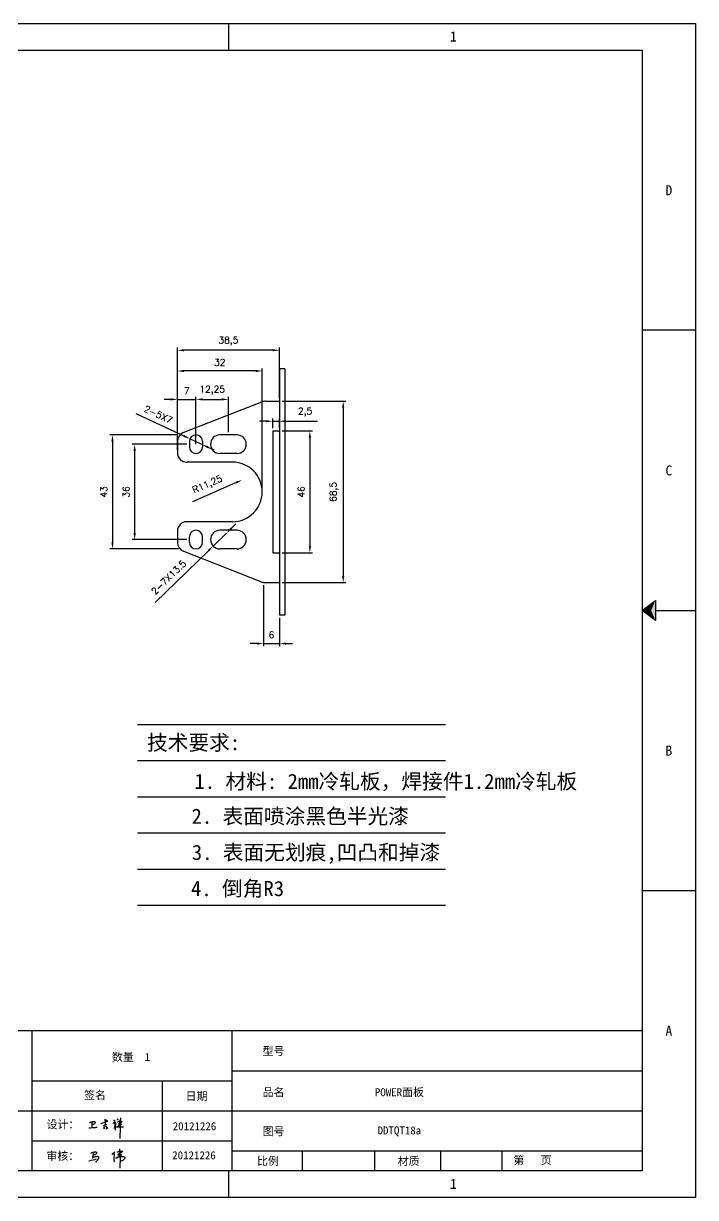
# Model space of a CAD drawing. Header units: millimetres. Extents: x 25928 to 50356, y -44172 to 20163.
# Drawn here: x 28314.3 to 28568.1, y -39898.3 to -39455.1 of the extents above; entities that cross this region are included whole.
import ezdxf
from ezdxf.enums import TextEntityAlignment as Align

# ---------------------------------------------------------------- set-up
doc = ezdxf.new("R2010")
doc.units = ezdxf.units.MM
doc.linetypes.add('DOT', pattern=[0.25, 0, -0.25])
doc.layers.add('dim', color=2, linetype='Continuous', lineweight=9)
doc.layers.add('print', color=30, linetype='Continuous')
doc.styles.add('Dartop', font='')
doc.styles.add('HZ', font='')
doc.styles.add('hzHT', font='simhei.ttf')
doc.styles.get("Standard").update_dxf_attribs({"font": 'txt', "bigfont": 'gbcbig.shx'})
doc.styles.get('Dartop').set_extended_font_data('FangSong_GB2312')
doc.styles.get('HZ').set_extended_font_data('SimSun')
doc.dimstyles.new('0.5small', dxfattribs={"dimtxt": 2.5, "dimasz": 2.5, "dimexe": 1, "dimexo": 1, "dimgap": 2, "dimtad": 1, "dimtxsty": 'Standard', "dimcen": 2.5, "dimadec": 0, "dimazin": 0, "dimtfac": 1, "dimtmove": 0, "dimatfit": 3, "dimfxl": 0, "dimarcsym": 0})

# ---------------------------------------------------------------- blocks, each defined once
blk = doc.blocks.new('h')
for p, q in [((20773.3, -2331.8), (20775.3, -2338.7)), ((20789.1, -2340.9), (20773.5, -2331.9)), ((20775.3, -2338.7), (20775.6, -2351.2)), ((20845.7, -2343.5), (20848.4, -2353)), ((20768.1, -2360.9), (20773, -2359.1)), ((20769.5, -2366.9), (20769.8, -2370.6)), ((20769.8, -2370.6), (20770.9, -2378)), ((20770.9, -2378), (20771.5, -2370.6)), ((20772.4, -2369.3), (20774.9, -2367.8)), ((20773, -2359.1), (20784.1, -2355.2)), ((20775.6, -2351.2), (20775.5, -2357.3)), ((20782.2, -2369.2), (20780, -2377.1)), ((20780, -2377.1), (20788.3, -2371.3)), ((20780.1, -2366.4), (20780.8, -2366.4)), ((20781.9, -2367.4), (20782.2, -2369.2)), ((20848.9, -2370.3), (20847.9, -2424)), ((20848.4, -2353), (20848.9, -2370.3))]:
    blk.add_line(p, q)
for points in [[(20699.1, -2348.2, -0.029745), (20704.6, -2345.4, -0.046842), (20708.4, -2344.2, -0.00919), (20714.3, -2343, -0.018517), (20717.2, -2342.5, -0.037841), (20720.3, -2342.4, -0.039541), (20723.2, -2342.8, -0.149785), (20726, -2344.3, -0.204935), (20726.9, -2346.6, -0.074872), (20726.5, -2348.3, -0.061615), (20725.6, -2350.3, -0.034204), (20723.8, -2352.6, -0.045776), (20722.3, -2354.1, -0.054985), (20720.4, -2355.3, -0.036348), (20717.3, -2356.5, -0.067752), (20715.7, -2356.8, -0.043553), (20713.2, -2356.7)], [(20755, -2351.9, -0.024077), (20759.9, -2350.1, -0.013147), (20768.7, -2346.5, -0.00522), (20775.4, -2344.1, -0.018517), (20777.3, -2343.4, -0.008274), (20786.3, -2341, -0.039541), (20788.3, -2340.8, -0.079216), (20789.4, -2341, -0.204935)], [(20816.8, -2335, -0.053561), (20819.6, -2336.1, -0.075272), (20821.3, -2337.3, -0.005295), (20822.5, -2338.5, -0.009337), (20823.1, -2339.1, -0.026146), (20823.7, -2339.8, -0.016644), (20824.5, -2340.9)], [(20832.1, -2329.2, -0.053561), (20834.9, -2330.3, -0.075272), (20836.7, -2331.5, -0.005295), (20837.8, -2332.6, -0.009337), (20838.5, -2333.3, -0.026146), (20839, -2334, -0.016644), (20839.8, -2335.1)], [(20836, -2343.7, -0.02797), (20842.1, -2342.6, -0.048868), (20845.6, -2342.2, -0.00919), (20851.1, -2341.4, -0.018517), (20853.9, -2341.1, -0.037841), (20856.7, -2341.2, -0.039541), (20859.4, -2341.6, -0.018282), (20840.6, -2354.7, -0.000937)], [(20847.6, -2340.2, 0.021784), (20849.6, -2335.9, 0.028296), (20850.8, -2332.4, 0.008136), (20851.9, -2328.2, 0.028913), (20852.2, -2327, 0.08193), (20852.1, -2325.9, 0.075058), (20851.7, -2324.7, 0.275043)], [(20696.6, -2372.4, 0.002073), (20710.6, -2371.9, 0.016137), (20719.6, -2371.3, 0.008314), (20736.9, -2369.3)], [(20813.5, -2350.1, 0.007348), (20815.9, -2348.7, 0.008421), (20818, -2347.3, 0.009459), (20819.7, -2346.2, -0.016325), (20820.7, -2345.5, -0.173771), (20821.8, -2345.3, -0.085159), (20823.9, -2346, -0.125883), (20826, -2347.9, -0.160659), (20826.6, -2350.1, -0.010447), (20826.5, -2352.3, -0.008247), (20826.2, -2355.1, -0.002698), (20825.3, -2374, 0.001562), (20823.9, -2383.7, 0.016137)]]:
    blk.add_lwpolyline(points, format="xyb")
for points in [[(20711.3, -2343.5), (20711.3, -2343.5), (20711.5, -2355.8), (20710.7, -2368), (20710.6, -2371.9)], [(20821.5, -2350.6), (20822.4, -2359.2), (20822.2, -2364.9), (20821.7, -2369), (20821.3, -2376.3), (20823.6, -2368.5), (20827.2, -2366.3), (20829.5, -2366.3)], [(20840.6, -2354.7), (20850, -2354.7), (20855, -2354.3), (20845.9, -2361.1), (20840.5, -2364), (20833, -2367.5), (20863.2, -2367.4), (20865.9, -2367.3)]]:
    blk.add_lwpolyline(points)
for centre, radius, start, end in [((20773.7, -2371.2), 2.3, 121.9907, 163.6016), ((20787.5, -2406), 40.3, 100.6183, 108.2482), ((20780.8, -2367.6), 1.15, 9.4675, 90)]:
    blk.add_arc(centre, radius, start, end)
blk = doc.blocks.new('*U659')
at = {"color": 254, "linetype": 'Continuous', "extrusion": (0, 0, -1)}
for points in [[(-33.167, 11), (-33, 11), (-33.25, 11.188)], [(-33.167, 11), (-33.25, 11.188), (-33.25, 10.812)], [(-33.167, 11), (-33.25, 10.812), (-33, 11)]]:
    blk.add_solid(points, dxfattribs=at)
blk = doc.blocks.new('*D800')
at = {"layer": 'Defpoints', "color": 0}
for p in [(28372.45, -39578.43), (28410.95, -39597.65), (28372.45, -39612.79)]:
    blk.add_point(p, dxfattribs=at)
at = {"layer": 'dim', "color": 0, "lineweight": -2}
for p, q in [((28372.45, -39611.79), (28372.45, -39577.43)), ((28408.45, -39578.43), (28374.95, -39578.43)), ((28410.95, -39596.65), (28410.95, -39577.43))]:
    blk.add_line(p, q, dxfattribs=at)
at = {"layer": 'dim', "color": 0}
for points in [[(28374.95, -39578.01), (28374.95, -39578.84), (28372.45, -39578.43)], [(28408.45, -39578.01), (28408.45, -39578.84), (28410.95, -39578.43)]]:
    blk.add_solid(points, dxfattribs=at)
at = {"layer": 'dim', "color": 0, "insert": (28391.7, -39574.97), "char_height": 2.5, "attachment_point": 5}
blk.add_mtext('38,5', dxfattribs=at)
blk = doc.blocks.new('*D801')
at = {"layer": 'Defpoints', "color": 0}
for p in [(28410.95, -39597.65), (28410.95, -39666.15), (28435.05, -39666.15)]:
    blk.add_point(p, dxfattribs=at)
at = {"layer": 'dim', "color": 0, "lineweight": -2}
for p, q in [((28411.95, -39597.65), (28436.05, -39597.65)), ((28435.05, -39600.15), (28435.05, -39663.65)), ((28411.95, -39666.15), (28436.05, -39666.15))]:
    blk.add_line(p, q, dxfattribs=at)
at = {"layer": 'dim', "color": 0}
for points in [[(28434.63, -39600.15), (28435.46, -39600.15), (28435.05, -39597.65)], [(28434.63, -39663.65), (28435.46, -39663.65), (28435.05, -39666.15)]]:
    blk.add_solid(points, dxfattribs=at)
at = {"layer": 'dim', "color": 0, "insert": (28431.59, -39631.9), "char_height": 2.5, "attachment_point": 5, "rotation": 90}
blk.add_mtext('68,5', dxfattribs=at)
blk = doc.blocks.new('*D802')
at = {"layer": 'Defpoints', "color": 0}
for p in [(28404.95, -39666.09), (28410.95, -39678.4), (28410.95, -39689.15)]:
    blk.add_point(p, dxfattribs=at)
at = {"layer": 'dim', "color": 0, "lineweight": -2}
for p, q in [((28404.95, -39667.09), (28404.95, -39690.15)), ((28410.95, -39679.4), (28410.95, -39690.15)), ((28402.45, -39689.15), (28399.95, -39689.15)), ((28404.95, -39689.15), (28410.95, -39689.15)), ((28413.45, -39689.15), (28415.95, -39689.15))]:
    blk.add_line(p, q, dxfattribs=at)
at = {"layer": 'dim', "color": 0}
for points in [[(28402.45, -39688.74), (28402.45, -39689.57), (28404.95, -39689.15)], [(28413.45, -39688.74), (28413.45, -39689.57), (28410.95, -39689.15)]]:
    blk.add_solid(points, dxfattribs=at)
at = {"layer": 'dim', "color": 0, "insert": (28407.95, -39685.9), "char_height": 2.5, "attachment_point": 5}
blk.add_mtext('6', dxfattribs=at)
blk = doc.blocks.new('*D803')
at = {"layer": 'Defpoints', "color": 0}
for p in [(28410.95, -39605.22), (28408.45, -39608.9), (28410.95, -39608.9)]:
    blk.add_point(p, dxfattribs=at)
at = {"layer": 'dim', "color": 0, "lineweight": -2}
for p, q in [((28405.95, -39605.22), (28403.45, -39605.22)), ((28408.45, -39607.9), (28408.45, -39604.22)), ((28408.45, -39605.22), (28410.95, -39605.22)), ((28410.95, -39607.9), (28410.95, -39604.22)), ((28413.45, -39605.22), (28425.36, -39605.22))]:
    blk.add_line(p, q, dxfattribs=at)
at = {"layer": 'dim', "color": 0}
for points in [[(28405.95, -39604.8), (28405.95, -39605.63), (28408.45, -39605.22)], [(28413.45, -39604.8), (28413.45, -39605.63), (28410.95, -39605.22)]]:
    blk.add_solid(points, dxfattribs=at)
at = {"layer": 'dim', "color": 0, "insert": (28420.66, -39601.76), "char_height": 2.5, "attachment_point": 5}
blk.add_mtext('2,5', dxfattribs=at)
blk = doc.blocks.new('*D804')
at = {"layer": 'Defpoints', "color": 0}
for p in [(28410.95, -39608.9), (28410.95, -39654.9), (28422.45, -39654.9)]:
    blk.add_point(p, dxfattribs=at)
at = {"layer": 'dim', "color": 0, "lineweight": -2}
for p, q in [((28411.95, -39608.9), (28423.45, -39608.9)), ((28422.45, -39611.4), (28422.45, -39652.4)), ((28411.95, -39654.9), (28423.45, -39654.9))]:
    blk.add_line(p, q, dxfattribs=at)
at = {"layer": 'dim', "color": 0}
for points in [[(28422.04, -39611.4), (28422.87, -39611.4), (28422.45, -39608.9)], [(28422.04, -39652.4), (28422.87, -39652.4), (28422.45, -39654.9)]]:
    blk.add_solid(points, dxfattribs=at)
at = {"layer": 'dim', "color": 0, "insert": (28419.2, -39631.9), "char_height": 2.5, "attachment_point": 5, "rotation": 90}
blk.add_mtext('46', dxfattribs=at)
blk = doc.blocks.new('*D805')
at = {"layer": 'Defpoints', "color": 0}
for p in [(28372.45, -39586.26), (28372.45, -39617.15), (28404.45, -39631.9)]:
    blk.add_point(p, dxfattribs=at)
at = {"layer": 'dim', "color": 0, "lineweight": -2}
for p, q in [((28372.45, -39616.15), (28372.45, -39585.26)), ((28401.95, -39586.26), (28374.95, -39586.26)), ((28404.45, -39630.9), (28404.45, -39585.26))]:
    blk.add_line(p, q, dxfattribs=at)
at = {"layer": 'dim', "color": 0}
for points in [[(28374.95, -39585.84), (28374.95, -39586.68), (28372.45, -39586.26)], [(28401.95, -39585.84), (28401.95, -39586.68), (28404.45, -39586.26)]]:
    blk.add_solid(points, dxfattribs=at)
at = {"layer": 'dim', "color": 0, "insert": (28388.45, -39583.01), "char_height": 2.5, "attachment_point": 5}
blk.add_mtext('32', dxfattribs=at)
blk = doc.blocks.new('*D684')
at = {"layer": 'Defpoints', "color": 0}
for p in [(28396.85, -39627.4), (28386.54, -39631.9)]:
    blk.add_point(p, dxfattribs=at)
at = {"layer": 'dim', "color": 0, "lineweight": -2}
blk.add_line((28378.29, -39635.51), (28394.56, -39628.4), dxfattribs=at)
at = {"layer": 'dim', "color": 0}
blk.add_solid([(28394.39, -39628.02), (28394.72, -39628.78), (28396.85, -39627.4)], dxfattribs=at)
at = {"layer": 'dim', "color": 0, "insert": (28383.89, -39629.28), "char_height": 2.5, "attachment_point": 5, "rotation": 23.6105}
blk.add_mtext('R11,25', dxfattribs=at)
blk = doc.blocks.new('*D806')
at = {"layer": 'Defpoints', "color": 0}
for p in [(28376.95, -39613.9), (28356.3, -39649.9), (28376.95, -39649.9)]:
    blk.add_point(p, dxfattribs=at)
at = {"layer": 'dim', "color": 0, "lineweight": -2}
for p, q in [((28375.95, -39613.9), (28355.3, -39613.9)), ((28356.3, -39616.4), (28356.3, -39647.4)), ((28375.95, -39649.9), (28355.3, -39649.9))]:
    blk.add_line(p, q, dxfattribs=at)
at = {"layer": 'dim', "color": 0}
for points in [[(28355.89, -39616.4), (28356.72, -39616.4), (28356.3, -39613.9)], [(28355.89, -39647.4), (28356.72, -39647.4), (28356.3, -39649.9)]]:
    blk.add_solid(points, dxfattribs=at)
at = {"layer": 'dim', "color": 0, "insert": (28353.05, -39631.9), "char_height": 2.5, "attachment_point": 5, "rotation": 90}
blk.add_mtext('36', dxfattribs=at)
blk = doc.blocks.new('*D807')
at = {"layer": 'Defpoints', "color": 0}
for p in [(28379.45, -39596.98), (28372.45, -39612.79), (28379.45, -39614.9)]:
    blk.add_point(p, dxfattribs=at)
at = {"layer": 'dim', "color": 0, "lineweight": -2}
for p, q in [((28369.95, -39596.98), (28367.45, -39596.98)), ((28372.45, -39611.79), (28372.45, -39595.98)), ((28372.45, -39596.98), (28379.45, -39596.98)), ((28379.45, -39613.9), (28379.45, -39595.98)), ((28381.95, -39596.98), (28384.45, -39596.98))]:
    blk.add_line(p, q, dxfattribs=at)
at = {"layer": 'dim', "color": 0}
for points in [[(28369.95, -39596.56), (28369.95, -39597.4), (28372.45, -39596.98)], [(28381.95, -39596.56), (28381.95, -39597.4), (28379.45, -39596.98)]]:
    blk.add_solid(points, dxfattribs=at)
at = {"layer": 'dim', "color": 0, "insert": (28375.95, -39593.73), "char_height": 2.5, "attachment_point": 5}
blk.add_mtext('7', dxfattribs=at)
blk = doc.blocks.new('*D808')
at = {"layer": 'Defpoints', "color": 0}
for p in [(28391.7, -39596.98), (28391.7, -39610.4), (28379.45, -39613.9)]:
    blk.add_point(p, dxfattribs=at)
at = {"layer": 'dim', "color": 0, "lineweight": -2}
for p, q in [((28379.45, -39612.9), (28379.45, -39595.98)), ((28381.95, -39596.98), (28389.2, -39596.98)), ((28391.7, -39609.4), (28391.7, -39595.98))]:
    blk.add_line(p, q, dxfattribs=at)
at = {"layer": 'dim', "color": 0}
for points in [[(28381.95, -39596.56), (28381.95, -39597.4), (28379.45, -39596.98)], [(28389.2, -39596.56), (28389.2, -39597.4), (28391.7, -39596.98)]]:
    blk.add_solid(points, dxfattribs=at)
at = {"layer": 'dim', "color": 0, "insert": (28385.57, -39593.52), "char_height": 2.5, "attachment_point": 5}
blk.add_mtext('12,25', dxfattribs=at)
blk = doc.blocks.new('*D685')
at = {"layer": 'Defpoints', "color": 0}
for p in [(28373.06, -39610.4), (28347.92, -39653.4), (28373.89, -39653.4)]:
    blk.add_point(p, dxfattribs=at)
at = {"layer": 'dim', "color": 0, "lineweight": -2}
for p, q in [((28372.06, -39610.4), (28346.92, -39610.4)), ((28347.92, -39612.9), (28347.92, -39650.9)), ((28372.89, -39653.4), (28346.92, -39653.4))]:
    blk.add_line(p, q, dxfattribs=at)
at = {"layer": 'dim', "color": 0}
for points in [[(28347.51, -39612.9), (28348.34, -39612.9), (28347.92, -39610.4)], [(28347.51, -39650.9), (28348.34, -39650.9), (28347.92, -39653.4)]]:
    blk.add_solid(points, dxfattribs=at)
at = {"layer": 'dim', "color": 0, "insert": (28344.67, -39631.9), "char_height": 2.5, "attachment_point": 5, "rotation": 90}
blk.add_mtext('43', dxfattribs=at)
blk = doc.blocks.new('*D809')
at = {"layer": 'Defpoints', "color": 0}
for p in [(28377.18, -39611.84), (28381.71, -39613.96)]:
    blk.add_point(p, dxfattribs=at)
at = {"layer": 'dim', "color": 0, "lineweight": -2}
for p, q in [((28356.76, -39602.31), (28374.92, -39610.79)), ((28381.71, -39613.96), (28377.18, -39611.84)), ((28383.98, -39615.02), (28386.24, -39616.07))]:
    blk.add_line(p, q, dxfattribs=at)
at = {"layer": 'dim', "color": 0}
for points in [[(28375.09, -39610.41), (28374.74, -39611.16), (28377.18, -39611.84)], [(28384.15, -39614.64), (28383.8, -39615.39), (28381.71, -39613.96)]]:
    blk.add_solid(points, dxfattribs=at)
at = {"layer": 'dim', "color": 0, "insert": (28365.23, -39602.68), "char_height": 2.5, "attachment_point": 5, "rotation": 334.9746}
blk.add_mtext('2-5X7', dxfattribs=at)
blk = doc.blocks.new('*D810')
at = {"layer": 'Defpoints', "color": 0}
for p in [(28390.95, -39647.46), (28385.94, -39652.34)]:
    blk.add_point(p, dxfattribs=at)
at = {"layer": 'dim', "color": 0, "lineweight": -2}
for p, q in [((28392.74, -39645.72), (28394.54, -39643.97)), ((28390.95, -39647.46), (28385.94, -39652.34)), ((28364.03, -39673.69), (28384.15, -39654.09))]:
    blk.add_line(p, q, dxfattribs=at)
at = {"layer": 'dim', "color": 0}
for points in [[(28392.45, -39645.42), (28393.04, -39646.01), (28390.95, -39647.46)], [(28383.86, -39653.79), (28384.44, -39654.39), (28385.94, -39652.34)]]:
    blk.add_solid(points, dxfattribs=at)
at = {"layer": 'dim', "color": 0, "insert": (28369.16, -39664.15), "char_height": 2.5, "attachment_point": 5, "rotation": 44.2508}
blk.add_mtext('2-7X13.5', dxfattribs=at)

msp = doc.modelspace()

# ---------------------------------------------------------------- linework, layer by layer
at = {"color": 0, "linetype": 'DOT'}
for p, q in [((27928.21, -39455.083), (28558.003, -39455.083)), ((28558.003, -39898.252), (27928.21, -39898.252))]:
    msp.add_line(p, q, dxfattribs=at)
at = {"color": 0}
for p, q in [((28391.815, -39465.155), (28391.815, -39455.083)), ((27948.354, -39465.155), (28547.931, -39465.155)), ((28547.931, -39465.155), (28547.931, -39888.18)), ((28568.075, -39570.911), (28547.931, -39570.911)), ((28552.967, -39676.667), (28568.075, -39676.667)), ((28568.075, -39782.424), (28547.931, -39782.424)), ((28547.931, -39835.302), (28241.993, -39835.302)), ((28317.533, -39835.302), (28317.533, -39888.18)), ((28393.074, -39888.18), (28393.074, -39835.302)), ((28393.074, -39850.41), (28547.931, -39850.41)), ((28317.533, -39854.187), (28393.074, -39854.187)), ((28366.635, -39854.187), (28366.635, -39888.18)), ((28241.993, -39865.518), (28317.533, -39865.518)), ((28317.533, -39865.518), (28547.931, -39865.518)), ((28317.533, -39876.849), (28393.074, -39876.849)), ((28393.074, -39880.626), (28547.931, -39880.626)), ((28419.65, -39888.18), (28419.65, -39880.626)), ((28447.04, -39888.18), (28447.04, -39880.626)), ((28471.939, -39888.18), (28471.939, -39880.626)), ((28495.053, -39888.18), (28495.053, -39880.626)), ((28547.931, -39888.18), (27948.354, -39888.18)), ((28391.815, -39898.252), (28391.815, -39888.18))]:
    msp.add_line(p, q, dxfattribs=at)
for p, q in [((28410.947, -39585.402), (28410.947, -39678.402)), ((28412.947, -39585.402), (28410.947, -39585.402)), ((28412.947, -39585.402), (28412.947, -39678.402)), ((28374.669, -39609.53), (28404.331, -39597.894)), ((28405.609, -39597.652), (28410.947, -39597.652)), ((28394.947, -39610.402), (28388.447, -39610.402)), ((28408.447, -39608.902), (28408.447, -39654.902)), ((28408.447, -39608.902), (28410.947, -39608.902)), ((28372.447, -39612.788), (28372.447, -39617.152)), ((28376.947, -39612.902), (28376.947, -39614.902)), ((28381.947, -39612.902), (28381.947, -39614.902)), ((28394.947, -39617.402), (28388.447, -39617.402)), ((28393.197, -39620.652), (28375.947, -39620.652)), ((28393.197, -39643.152), (28375.947, -39643.152)), ((28372.447, -39646.652), (28372.447, -39651.015)), ((28376.947, -39650.902), (28376.947, -39648.902)), ((28381.947, -39650.902), (28381.947, -39648.902)), ((28394.947, -39646.402), (28388.447, -39646.402)), ((28404.331, -39665.91), (28374.669, -39654.273)), ((28394.947, -39653.402), (28388.447, -39653.402)), ((28408.447, -39654.902), (28410.947, -39654.902)), ((28405.609, -39666.152), (28410.947, -39666.152)), ((28412.947, -39678.402), (28410.947, -39678.402)), ((28350.543, -39879.887), (28350.76, -39881.698)), ((28349.975, -39883.013), (28349.232, -39883.415)), ((28350.509, -39882.728), (28349.975, -39883.013)), ((28350.005, -39882.127), (28350.949, -39882.127)), ((28351.452, -39882.081), (28350.509, -39882.728)), ((28350.795, -39883.034), (28350.715, -39887.194)), ((28350.76, -39881.698), (28350.795, -39883.034)), ((28350.949, -39882.127), (28351.452, -39882.081))]:
    msp.add_line(p, q)
msp.add_lwpolyline([(28547.931, -39676.667), (28552.967, -39672.89), (28552.967, -39680.444), (28547.931, -39676.667)], close=True, dxfattribs=at)
for points in [[(28339.799, -39881.474, -0.029745), (28340.231, -39881.258, -0.0468422), (28340.523, -39881.164, -0.0091902), (28340.98, -39881.071, -0.0185172), (28341.208, -39881.038, -0.0378406), (28341.444, -39881.031, -0.0395413), (28341.669, -39881.059, -0.1497852), (28341.888, -39881.178, -0.2049352), (28341.955, -39881.352, -0.0748717), (28341.929, -39881.489, -0.0616146), (28341.855, -39881.64, -0.0342039), (28341.72, -39881.818, -0.0457759), (28341.599, -39881.934, -0.054985), (28341.452, -39882.026, -0.0363479), (28341.21, -39882.122, -0.0677521), (28341.089, -39882.143, -0.0435534), (28340.898, -39882.133)], [(28349.232, -39883.415, -0.029745), (28349.906, -39883.077, -0.0468422), (28350.362, -39882.931, -0.0091902), (28351.074, -39882.787, -0.0185172), (28351.431, -39882.735, -0.0378406), (28351.799, -39882.724, -0.0395413), (28352.149, -39882.767, -0.1497852), (28352.49, -39882.954, -0.2049352), (28352.595, -39883.224, -0.0748717), (28352.555, -39883.438, -0.0616146), (28352.439, -39883.674, -0.0342039), (28352.228, -39883.952, -0.0457759), (28352.04, -39884.132, -0.054985), (28351.812, -39884.276, -0.0363479), (28351.434, -39884.426, -0.0677521), (28351.244, -39884.459, -0.0435534), (28350.947, -39884.443)], [(28349.542, -39881.014, -0.0279703), (28350.152, -39880.901, -0.0488679), (28350.506, -39880.863, -0.0091902), (28351.062, -39880.781, -0.0185172), (28351.34, -39880.755, -0.0378406), (28351.625, -39880.761, -0.0395413), (28351.894, -39880.809, -0.0182819), (28350.005, -39882.127, -0.0009369)]]:
    msp.add_lwpolyline(points, format="xyb")
msp.add_lwpolyline([(28340.751, -39881.115), (28340.751, -39881.115), (28340.607, -39882), (28340.369, -39882.833), (28340.214, -39883.343)])
for centre, radius, start, end in [((28405.609, -39601.152), 3.5, 90, 111.42046), ((28405.609, -39601.152), 3.5, 90, 111.42046), ((28375.947, -39612.788), 3.5, 111.42046, 180), ((28379.447, -39612.902), 2.5, 90, 180), ((28379.447, -39612.902), 2.5, 0, 90), ((28388.447, -39613.902), 3.5, 90, 180), ((28394.947, -39613.902), 3.5, 0, 90), ((28388.447, -39613.902), 3.5, 180, 270), ((28394.947, -39613.902), 3.5, 270, 0), ((28375.947, -39617.152), 3.5, 180, 270), ((28379.447, -39614.902), 2.5, 180, 270), ((28379.447, -39614.902), 2.5, 270, 0), ((28393.197, -39631.902), 11.25, 270, 90), ((28375.947, -39646.652), 3.5, 90, 180), ((28379.447, -39648.902), 2.5, 90, 180), ((28379.447, -39648.902), 2.5, 0, 90), ((28388.447, -39649.902), 3.5, 90, 180), ((28388.447, -39649.902), 3.5, 180, 270), ((28394.947, -39649.902), 3.5, 0, 90), ((28394.947, -39649.902), 3.5, 270, 0), ((28375.947, -39651.015), 3.5, 180, 248.57954), ((28379.447, -39650.902), 2.5, 180, 270), ((28379.447, -39650.902), 2.5, 270, 0), ((28405.609, -39662.652), 3.5, 248.57954, 270), ((28338.694, -39882.879), 1.596, 281.07698, 291.21263), ((28303.594, -39740.404), 148.319, 283.91895, 284.97151), ((28342.653, -39887.565), 4.876, 113.20245, 120.0175), ((28341.509, -39884.896), 1.971, 102.47486, 113.20245), ((28344.365, -39897.807), 15.195, 100.36867, 102.47486), ((28341.191, -39883.627), 1.257, 283.81625, 294.03051), ((28342.304, -39886.544), 3.745, 96.12534, 100.36867), ((28341.459, -39884.249), 0.58, 294.83643, 309.90113), ((28333.727, -39877.115), 11.096, 316.91956, 320.58866), ((28342.105, -39884.684), 1.875, 87.45704, 96.12534), ((28342.112, -39884.527), 1.717, 78.39957, 87.45704), ((28340.015, -39882.505), 2.821, 324.09481, 331.37836), ((28342.354, -39883.346), 0.511, 44.32465, 78.39957), ((28342.204, -39883.612), 0.377, 319.57307, 337.48549), ((28341.166, -39882.783), 1.694, 324.91067, 333.34843), ((28341.99, -39883.09), 0.825, 326.76781, 340.87102), ((28342.517, -39883.187), 0.284, 357.99839, 44.32465), ((28342.24, -39883.177), 0.561, 340.87102, 357.99839), ((28344.01, -39875.483), 7.458, 299.26546, 300.9495), ((28360.906, -39937.995), 57.583, 102.46592, 103.2053), ((28321.664, -39854.16), 38.128, 313.36613, 315.29608), ((28468.906, -39902.394), 121.7, 171.41017, 171.76808), ((28348.481, -39882.013), 0.244, 52.37575, 91.29116), ((28134.033, -39875.096), 214.732, 357.56566, 358.05728), ((28348.398, -39881.975), 0.279, 357.19683, 33.70518), ((28342.109, -39881.563), 6.583, 352.91255, 354.80268), ((28344.578, -39881.788), 4.103, 354.80268, 357.19683)]:
    msp.add_arc(centre, radius, start, end)
at = {"layer": 'Defpoints'}
for p, q in [((28357.435, -39719.646), (28473.694, -39719.646)), ((28357.435, -39733.296), (28473.694, -39733.296)), ((28357.435, -39733.296), (28473.694, -39733.296)), ((28357.435, -39746.946), (28473.694, -39746.946)), ((28357.435, -39760.596), (28473.694, -39760.596)), ((28357.435, -39774.246), (28473.694, -39774.246)), ((28357.435, -39787.896), (28473.694, -39787.896))]:
    msp.add_line(p, q, dxfattribs=at)
at = {"layer": 'print'}
msp.add_lwpolyline([(27928.21, -39455.083), (28568.075, -39455.083), (28568.075, -39898.252), (27928.21, -39898.252)], close=True, dxfattribs=at)

# ---------------------------------------------------------------- block references
at = {"color": 0, "linetype": 'Continuous', "xscale": 20.14402654906917, "yscale": 20.14402654906917, "zscale": 20.14402654906917}
msp.add_blockref('*U659', (27883.178, -39898.252), dxfattribs=at)
at = {"color": 0, "xscale": 0.07747410198498983, "yscale": 0.07747410198498983, "zscale": 0.07747410198498983}
msp.add_blockref('h', (26735.578, -39688.118), dxfattribs=at)

# ---------------------------------------------------------------- texts
at = {"color": 0}
for s, height, style, p in [('1', 3.777, 'Dartop', (28476.63, -39459.999)), ('D', 3.777, 'Dartop', (28558.003, -39518.033)), ('C', 3.777, 'Dartop', (28558.003, -39623.789)), ('B', 3.777, 'Dartop', (28558.003, -39729.546)), ('A', 3.777, 'Dartop', (28558.003, -39835.302)), ('数量  1', 3.0216, 'hzHT', (28354.897, -39845.206)), ('型号', 3.0216, 'hzHT', (28408.75, -39842.988)), ('签名', 3.0216, 'hzHT', (28341.324, -39859.606)), ('日期', 3.0216, 'hzHT', (28379.665, -39859.978)), ('品名', 3.0216, 'hzHT', (28408.75, -39858.499)), ('POWER面板', 3.0216, 'hzHT', (28456.258, -39858.499)), ('20121226', 3.0216, 'hzHT', (28378.889, -39871.338)), ('图号', 3.0216, 'hzHT', (28408.75, -39873.268)), ('DDTQT18a', 3.0216, 'hzHT', (28456.258, -39872.929)), ('20121226', 3.0216, 'hzHT', (28378.709, -39882.302)), ('比例', 3.0216, 'hzHT', (28406.643, -39884.481)), ('材质', 3.0216, 'hzHT', (28459.768, -39884.481)), ('第   页', 3.0216, 'hzHT', (28506.51, -39884.168)), ('1', 3.777, 'Dartop', (28476.63, -39893.096))]:
    msp.add_text(s, height=height, dxfattribs=dict(at, style=style)).set_placement(p, align=Align.MIDDLE_CENTER)
at = {"style": 'HZ'}
for s, p in [('技术要求:', (28378.548, -39726.535)), ('     1. 材料: 2mm冷轧板，焊接件1.2mm冷轧板', (28441.407, -39741.163)), ('    2. 表面喷涂黑色半光漆', (28411.016, -39754.307)), ('3. 表面无划痕,凹凸和掉漆', (28424.78, -39767.957)), ('4. 倒角R3           ', (28416.594, -39781.607))]:
    msp.add_text(s, height=5.733, dxfattribs=at).set_placement(p, align=Align.MIDDLE_CENTER)
at = {"color": 0, "style": 'hzHT'}
for s, p in [('设计：', (28323.02, -39872.195)), ('审核：', (28322.975, -39884.094))]:
    msp.add_text(s, height=3.0216, dxfattribs=at).set_placement(p)

# ---------------------------------------------------------------- dimensions: what is measured, and where the dimension line sits
at = {"layer": 'dim'}
for base, p1, p2, picture, middle in [((28372.447, -39578.426), (28410.947, -39597.652), (28372.447, -39612.788), '*D800', (28391.697, -39574.968)), ((28372.447, -39586.262), (28404.447, -39631.902), (28372.447, -39617.152), '*D805', (28388.447, -39583.012)), ((28379.447, -39596.981), (28372.447, -39612.788), (28379.447, -39614.902), '*D807', (28375.947, -39593.731)), ((28410.947, -39605.218), (28408.447, -39608.902), (28410.947, -39608.902), '*D803', (28420.655, -39601.759)), ((28410.947, -39689.152), (28404.948, -39666.091), (28410.947, -39678.402), '*D802', (28407.948, -39685.902))]:
    dim = msp.add_linear_dim(base=base, p1=p1, p2=p2, dimstyle='0.5small', override={"dimpost": '\\X'}, dxfattribs=at)
    dim.commit()
    dim.dimension.update_dxf_attribs({"geometry": picture, "text_midpoint": middle})
dim = msp.add_linear_dim(base=(28391.697, -39596.981), p1=(28379.447, -39613.902), p2=(28391.697, -39610.402), dimstyle='0.5small', override={"dimpost": '\\X'}, dxfattribs=at)
dim.commit()
dim.dimension.update_dxf_attribs({"geometry": '*D808', "text_midpoint": (28385.572, -39596.981), "dimtype": 160})
for p1, p2, text, picture, middle in [((28381.712, -39613.959), (28377.181, -39611.844), '2-5X7', '*D809', (28363.856, -39605.623)), ((28390.954, -39647.46), (28385.94, -39652.344), '2-7X13.5', '*D810', (28371.428, -39666.481))]:
    dim = msp.add_diameter_dim_2p(p1=p1, p2=p2, text=text, dimstyle='0.5small', override={"dimpost": '\\X'}, dxfattribs=at)
    dim.commit()
    dim.dimension.update_dxf_attribs({"geometry": picture, "text_midpoint": middle, "dimtype": 163})
for base, p1, p2, picture, middle in [((28435.046, -39666.152), (28410.947, -39597.652), (28410.947, -39666.152), '*D801', (28431.587, -39631.902)), ((28347.924, -39653.402), (28373.055, -39610.402), (28373.885, -39653.402), '*D685', (28344.674, -39631.902)), ((28422.454, -39654.902), (28410.947, -39608.902), (28410.947, -39654.902), '*D804', (28419.204, -39631.902)), ((28356.304, -39649.902), (28376.947, -39613.902), (28376.947, -39649.902), '*D806', (28353.054, -39631.902))]:
    dim = msp.add_linear_dim(base=base, p1=p1, p2=p2, angle=90, dimstyle='0.5small', override={"dimpost": '\\X'}, dxfattribs=at)
    dim.commit()
    dim.dimension.update_dxf_attribs({"geometry": picture, "text_midpoint": middle})
dim = msp.add_radius_dim(center=(28386.538, -39631.902), mpoint=(28396.847, -39627.396), dimstyle='0.5small', override={"dimpost": '\\X'}, dxfattribs=at)
dim.commit()
dim.dimension.update_dxf_attribs({"geometry": '*D684', "text_midpoint": (28385.278, -39632.453), "dimtype": 164})

doc.saveas('drawing.dxf')
